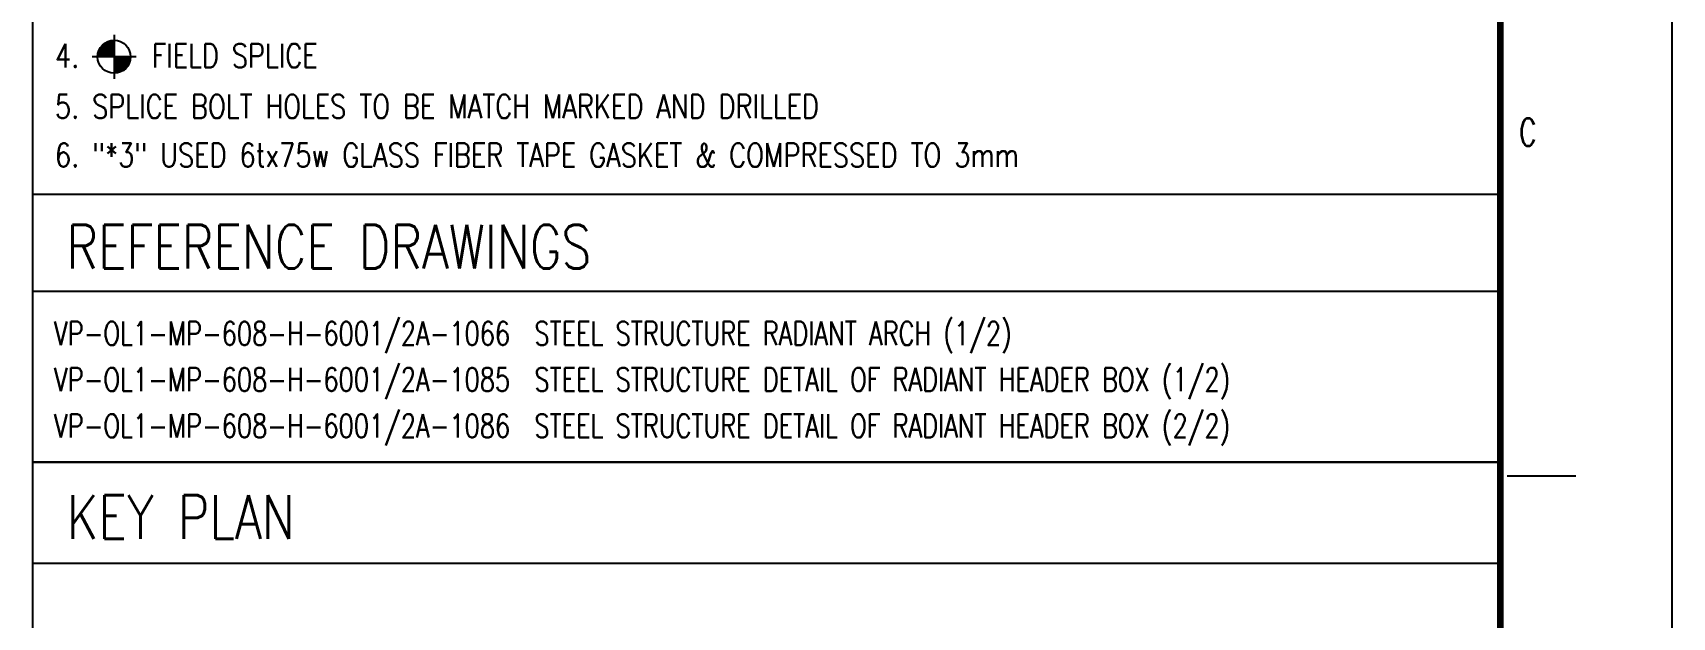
# Model space of a CAD drawing. Header units: millimetres. Extents: x 0 to 232280, y -26939 to 23794.
# Drawn here: x 20171 to 25230, y -9936 to -8132 of the extents above; entities that cross this region are included whole.
import ezdxf
from ezdxf.enums import TextEntityAlignment as Align

# ---------------------------------------------------------------- set-up
doc = ezdxf.new("R2010")
doc.units = ezdxf.units.MM
doc.header["$LTSCALE"] = 30
for name, color, linetype in [('CON-C', 4, 'Continuous'), ('CON-G', 3, 'Continuous'), ('CON-W', 7, 'Continuous'), ('CON-Y', 2, 'Continuous'), ('TXT-C', 4, 'Continuous'), ('TXT-Y', 2, 'Continuous')]:
    doc.layers.add(name, color=color, linetype=linetype)
doc.styles.add('ROMANS', font='ROMANS.shx', dxfattribs={"width": 0.8})
doc.styles.add('SIMPLEX', font='simplex.shx', dxfattribs={"width": 0.8})

# ---------------------------------------------------------------- blocks, each defined once
blk = doc.blocks.new('TITLE')
at = {"color": 7}
for p, q in [((841, 0), (841, 594.85)), ((824.02, 371.87), (831.1, 371.87))]:
    blk.add_line(p, q, dxfattribs=at)
at = {"color": 7, "const_width": 0.707}
blk.add_lwpolyline([(823.32, 17.33), (823.32, 577.17)], dxfattribs=at)
at = {"color": 7, "style": 'ROMANS', "width": 0.7}
blk.add_text('C', height=2.83, dxfattribs=at).set_placement((826.15, 407.24), align=Align.MIDDLE)
blk = doc.blocks.new('A$C35816DBB')
at = {"layer": 'CON-G'}
h = blk.add_hatch(color=256, dxfattribs=at)
edge = h.paths.add_edge_path()
edge.add_arc((0, 0), 1.75, 90, 180)
edge.add_line((-1.75, 0), (0, 0))
edge.add_line((0, 0), (0, 1.75))
h = blk.add_hatch(color=256, dxfattribs=at)
edge = h.paths.add_edge_path()
edge.add_line((0, 0), (0, -1.75))
edge.add_arc((0, 0), 1.75, 270, 360)
edge.add_line((1.75, 0), (0, 0))
at = {"layer": 'CON-W'}
for p, q in [((0, 2.33), (0, -2.33)), ((2.33, 0), (-2.33, 0))]:
    blk.add_line(p, q, dxfattribs=at)
blk.add_circle((0, 0), 1.75, dxfattribs=at)
at = {"layer": 'CON-Y', "style": 'SIMPLEX', "width": 0.8}
blk.add_attdef('F.S.', (3.19, 1), '', height=2.5, dxfattribs=at)

msp = doc.modelspace()

# ---------------------------------------------------------------- linework, layer by layer
at = {"layer": 'CON-C'}
for p, q in [((20170.58, -9468.89), (20170.58, -3340.76)), ((24699.51, -8630.85), (20170.58, -8630.85)), ((24699.51, -8930.85), (20170.58, -8930.85)), ((24699.51, -8930.85), (20170.58, -8930.85)), ((20170.58, -9457.47), (24699.51, -9457.47)), ((20170.58, -9457.47), (24699.51, -9457.47)), ((20170.58, -9457.47), (24699.51, -9457.47)), ((20170.58, -9457.47), (24699.51, -9457.47)), ((20170.58, -9457.47), (24699.51, -9457.47)), ((20170.58, -9457.47), (24699.51, -9457.47)), ((20170.58, -9457.47), (24699.51, -9457.47)), ((20170.58, -9457.47), (24699.51, -9457.47)), ((20170.58, -9457.47), (24699.51, -9457.47)), ((20170.58, -9457.47), (24699.51, -9457.47)), ((20170.58, -9457.47), (24699.51, -9457.47)), ((20170.58, -9457.47), (24699.51, -9457.47)), ((20170.58, -9457.47), (24699.51, -9457.47)), ((20170.58, -9457.47), (24699.51, -9457.47)), ((20170.58, -9457.47), (24699.51, -9457.47)), ((20170.58, -9457.47), (24699.51, -9457.47)), ((20170.58, -9457.47), (24699.51, -9457.47)), ((20170.58, -9457.47), (24699.51, -9457.47)), ((20170.58, -9457.47), (24699.51, -9457.47)), ((20170.58, -9457.47), (24699.51, -9457.47)), ((20170.58, -9457.47), (24699.51, -9457.47)), ((20170.58, -9457.47), (24699.51, -9457.47)), ((20170.58, -9457.47), (24699.51, -9457.47)), ((20170.58, -9457.47), (24699.51, -9457.47)), ((24699.51, -9457.47), (20170.58, -9457.47)), ((20170.58, -9457.47), (24699.51, -9457.47)), ((20170.58, -9457.47), (24699.51, -9457.47)), ((20170.58, -13258.2), (20170.58, -9468.89)), ((20170.58, -9768.89), (24699.51, -9768.89))]:
    msp.add_line(p, q, dxfattribs=at)

# ---------------------------------------------------------------- block references
at = {"linetype": 'ByBlock', "xscale": 29.99999999699995, "yscale": 29.99999999699995, "zscale": 29.99999999699995}
msp.add_blockref('TITLE', (0, -20655.88), dxfattribs=at)
at = {"layer": 'CON-W', "xscale": 29.14285714285216, "yscale": 29.14285714285216, "zscale": 29.14285714285216}
msp.add_blockref('A$C35816DBB', (20421.53, -8205.85), dxfattribs=at)

# ---------------------------------------------------------------- texts
at = {"layer": 'CON-C', "style": 'SIMPLEX', "width": 0.8}
msp.add_text('REFERENCE DRAWINGS', height=135, dxfattribs=at).set_placement((20274.64, -8859.88))
at = {"layer": 'TXT-C', "style": 'SIMPLEX', "width": 0.8}
msp.add_text('KEY PLAN', height=135, dxfattribs=at).set_placement((20275.82, -9693.89))
at = {"layer": 'TXT-Y', "style": 'SIMPLEX'}
for s, width, p in [('4.     FIELD SPLICE', 0.8, (20239.08, -8238.88)), ('5. SPLICE BOLT HOLES TO BE MATCH MARKED AND DRILLED', 0.8, (20239.08, -8395.68)), ('6. "*3" USED 6tx75w GLASS FIBER TAPE GASKET & COMPRESSED TO 3mm', 0.8, (20239.08, -8545.75)), ('VP-OL1-MP-608-H-6001/2A-1066  STEEL STRUCTURE RADIANT ARCH (1/2)', 0.75, (20236.23, -9096.29)), ('VP-OL1-MP-608-H-6001/2A-1085  STEEL STRUCTURE DETAIL OF RADIANT HEADER BOX (1/2)', 0.75, (20236.23, -9238.54)), ('VP-OL1-MP-608-H-6001/2A-1086  STEEL STRUCTURE DETAIL OF RADIANT HEADER BOX (2/2)', 0.75, (20236.23, -9381.55))]:
    msp.add_text(s, height=72.8571, dxfattribs=dict(at, width=width)).set_placement(p)

doc.saveas('drawing.dxf')
